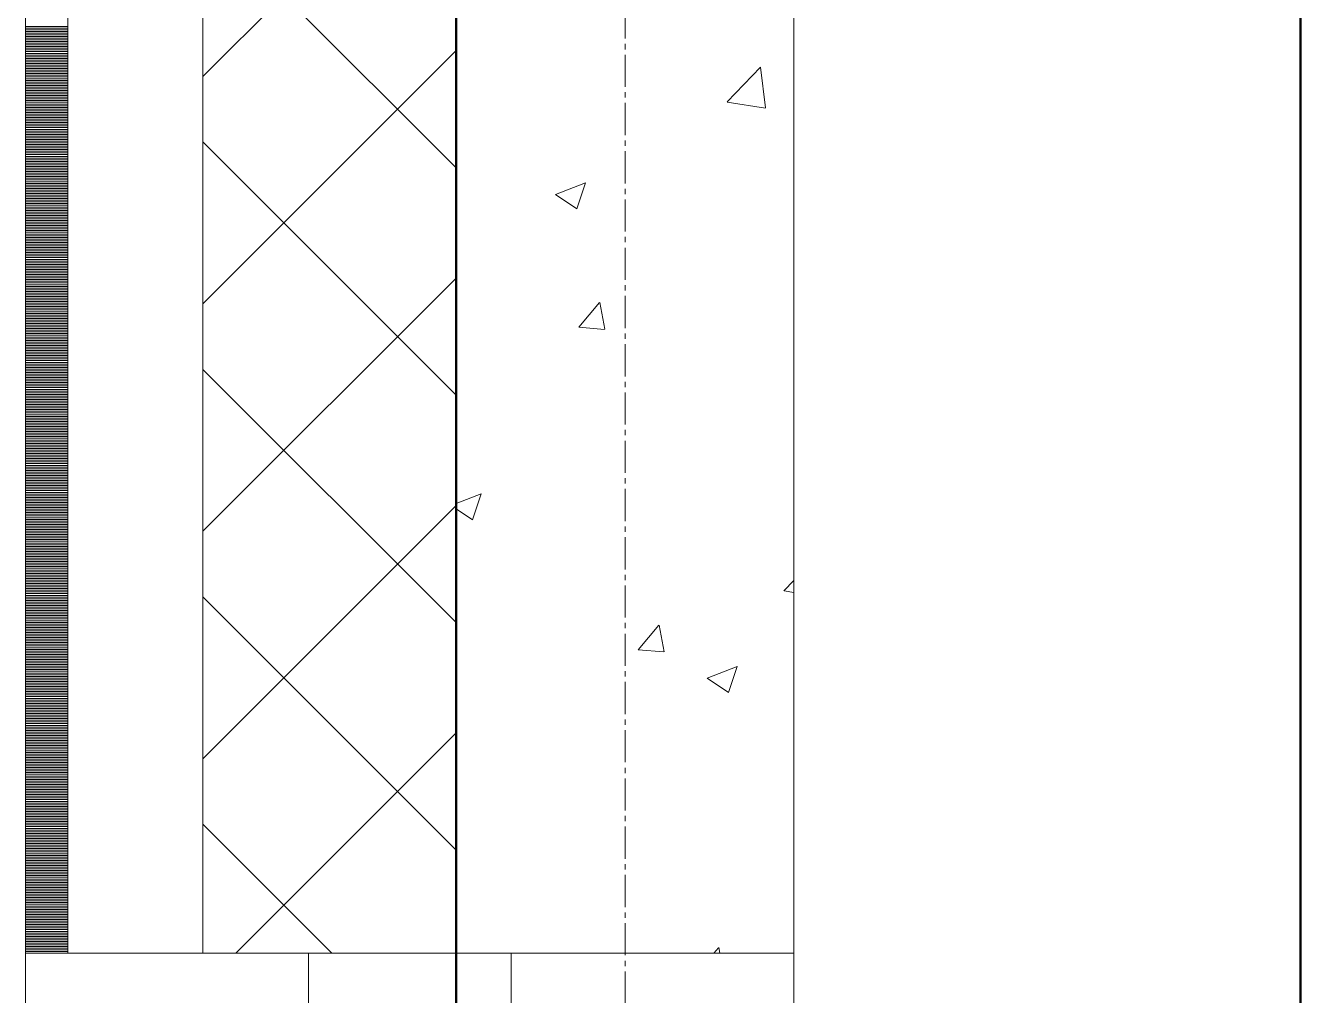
# Model space of a CAD drawing. Header units: millimetres. Extents: x -24360 to 609566, y -391049 to 148426.
# Drawn here: x -355 to 400, y 81375 to 81949 of the extents above; entities that cross this region are included whole.
import ezdxf

# ---------------------------------------------------------------- set-up
doc = ezdxf.new("R2010")
doc.units = ezdxf.units.MM
doc.linetypes.add('CENTER2', pattern=[28.575, 19.05, -3.175, 3.175, -3.175])
for name, color, linetype, lineweight in [('A-Wall_Материал_Газоблок_Контур', 250, 'Continuous', 0), ('АР_Окна', 4, 'Continuous', 5), ('АР_Стены ПЕНОблок', 52, 'Continuous', 20), ('АР_Тонкая', 254, 'Continuous', 5), ('АР_Утеплитель', 31, 'Continuous', 0), ('АР_Штриховка', 8, 'Continuous', 0)]:
    doc.layers.add(name, color=color, linetype=linetype, lineweight=lineweight)
doc.layers.add('АР_Оси_РД_100', color=7, linetype='Continuous', lineweight=0, true_color=0x525252)
doc.layers.add('РД_Оси_100', color=7, linetype='Continuous', lineweight=0, true_color=0x525252)
doc.layers.add('КР_Балки-0.5', color=60, linetype='Continuous', lineweight=50, plot=False)

# ---------------------------------------------------------------- blocks, each defined once
blk = doc.blocks.new('СОШ_2200_АР_ОСИ_М100_28.05.24')
at = {"layer": 'АР_Оси_РД_100', "linetype": 'CENTER2'}
blk.add_line((0, -6155), (0, 139938.679), dxfattribs=at)

msp = doc.modelspace()

# ---------------------------------------------------------------- linework, layer by layer
at = {"layer": 'A-Wall_Материал_Газоблок_Контур', "color": 18, "linetype": 'Continuous', "lineweight": 0, "true_color": 0x000000}
for p, q in [((-355, 81400), (-355, 79900)), ((100, 79900), (100, 81400))]:
    msp.add_line(p, q, dxfattribs=at)
at = {"layer": 'АР_Окна', "color": 18, "linetype": 'Continuous', "lineweight": 5, "true_color": 0x000000}
for p, q in [((-355, 81400), (-355, 79900)), ((100, 81400), (100, 79900))]:
    msp.add_line(p, q, dxfattribs=at)
msp.add_lwpolyline([(-67.5, 81350), (-67.5, 81400), (-187.5, 81400), (-187.5, 81350)], close=True, dxfattribs=at)
at = {"layer": 'АР_Стены ПЕНОблок', "color": 18, "linetype": 'Continuous', "lineweight": 20, "true_color": 0x000000}
for p, q in [((-100, 82900), (-100, 81400)), ((100, 81400), (100, 82900)), ((-100, 81400), (100, 81400))]:
    msp.add_line(p, q, dxfattribs=at)
at = {"layer": 'АР_Тонкая', "color": 18, "linetype": 'Continuous', "lineweight": 5, "true_color": 0x000000}
for p, q in [((-355, 82900), (-355, 81400)), ((-330, 82900), (-330, 81400)), ((-330, 81400), (-330, 82900)), ((-250, 81400), (-250, 82900)), ((-355, 81400), (-330, 81400)), ((-330, 81400), (-250, 81400))]:
    msp.add_line(p, q, dxfattribs=at)
at = {"layer": 'АР_Утеплитель', "color": 18, "linetype": 'Continuous', "lineweight": 0, "true_color": 0x000000}
for p, q in [((-250, 82900), (-250, 81400)), ((-100, 81400), (-100, 82900)), ((-250, 81400), (-100, 81400))]:
    msp.add_line(p, q, dxfattribs=at)
at = {"layer": 'АР_Штриховка', "color": 18, "linetype": 'Continuous', "lineweight": 0, "true_color": 0x000000}
for p, q in [((-250, 81919.344), (-100, 82069.344)), ((-100, 81865.232), (-250, 82015.232)), ((-355, 81949), (-330, 81949)), ((-355, 81948), (-330, 81948)), ((-355, 81947), (-330, 81947)), ((-355, 81946), (-330, 81946)), ((-355, 81945), (-330, 81945)), ((-355, 81944), (-330, 81944)), ((-355, 81943), (-330, 81943)), ((-355, 81942), (-330, 81942)), ((-355, 81941), (-330, 81941)), ((-355, 81940), (-330, 81940)), ((-355, 81939), (-330, 81939)), ((-355, 81938), (-330, 81938)), ((-355, 81937), (-330, 81937)), ((-355, 81936), (-330, 81936)), ((-355, 81935), (-330, 81935)), ((-355, 81934), (-330, 81934)), ((-355, 81933), (-330, 81933)), ((-250, 81784.64), (-100, 81934.64)), ((-355, 81932), (-330, 81932)), ((-355, 81931), (-330, 81931)), ((-355, 81930), (-330, 81930)), ((-355, 81929), (-330, 81929)), ((-355, 81928), (-330, 81928)), ((-355, 81927), (-330, 81927)), ((-355, 81926), (-330, 81926)), ((-355, 81925), (-330, 81925)), ((-355, 81924), (-330, 81924)), ((-355, 81923), (-330, 81923)), ((-355, 81922), (-330, 81922)), ((-355, 81921), (-330, 81921)), ((-355, 81920), (-330, 81920)), ((-355, 81919), (-330, 81919)), ((-355, 81918), (-330, 81918)), ((60.472, 81904.191), (80.256, 81924.809)), ((83.113, 81900.693), (80.306, 81924.815)), ((-355, 81917), (-330, 81917)), ((-355, 81916), (-330, 81916)), ((-355, 81915), (-330, 81915)), ((-355, 81914), (-330, 81914)), ((-355, 81913), (-330, 81913)), ((-355, 81912), (-330, 81912)), ((-355, 81911), (-330, 81911)), ((-355, 81910), (-330, 81910)), ((-355, 81909), (-330, 81909)), ((-355, 81908), (-330, 81908)), ((-355, 81907), (-330, 81907)), ((-355, 81906), (-330, 81906)), ((-355, 81905), (-330, 81905)), ((-355, 81904), (-330, 81904)), ((-355, 81903), (-330, 81903)), ((60.51, 81904.112), (83.099, 81900.608)), ((-355, 81902), (-330, 81902)), ((-355, 81901), (-330, 81901)), ((-355, 81900), (-330, 81900)), ((-355, 81899), (-330, 81899)), ((-355, 81898), (-330, 81898)), ((-355, 81897), (-330, 81897)), ((-355, 81896), (-330, 81896)), ((-355, 81895), (-330, 81895)), ((-355, 81894), (-330, 81894)), ((-355, 81893), (-330, 81893)), ((-355, 81892), (-330, 81892)), ((-355, 81891), (-330, 81891)), ((-355, 81890), (-330, 81890)), ((-355, 81889), (-330, 81889)), ((-355, 81888), (-330, 81888)), ((-355, 81887), (-330, 81887)), ((-355, 81886), (-330, 81886)), ((-355, 81885), (-330, 81885)), ((-355, 81884), (-330, 81884)), ((-355, 81883), (-330, 81883)), ((-355, 81882), (-330, 81882)), ((-355, 81881), (-330, 81881)), ((-355, 81880), (-330, 81880)), ((-100, 81730.528), (-250, 81880.528)), ((-355, 81879), (-330, 81879)), ((-355, 81878), (-330, 81878)), ((-355, 81877), (-330, 81877)), ((-355, 81876), (-330, 81876)), ((-355, 81875), (-330, 81875)), ((-355, 81874), (-330, 81874)), ((-355, 81873), (-330, 81873)), ((-355, 81872), (-330, 81872)), ((-355, 81871), (-330, 81871)), ((-355, 81870), (-330, 81870)), ((-355, 81869), (-330, 81869)), ((-355, 81868), (-330, 81868)), ((-355, 81867), (-330, 81867)), ((-355, 81866), (-330, 81866)), ((-355, 81865), (-330, 81865)), ((-355, 81864), (-330, 81864)), ((-355, 81863), (-330, 81863)), ((-355, 81862), (-330, 81862)), ((-355, 81861), (-330, 81861)), ((-355, 81860), (-330, 81860)), ((-355, 81859), (-330, 81859)), ((-355, 81858), (-330, 81858)), ((-355, 81857), (-330, 81857)), ((-355, 81856), (-330, 81856)), ((-355, 81855), (-330, 81855)), ((-355, 81854), (-330, 81854)), ((-355, 81853), (-330, 81853)), ((-355, 81852), (-330, 81852)), ((-355, 81851), (-330, 81851)), ((-355, 81850), (-330, 81850)), ((-41.172, 81849.446), (-23.387, 81856.273)), ((-28.554, 81840.868), (-23.403, 81856.217)), ((-355, 81849), (-330, 81849)), ((-355, 81848), (-330, 81848)), ((-355, 81847), (-330, 81847)), ((-355, 81846), (-330, 81846)), ((-355, 81845), (-330, 81845)), ((-355, 81844), (-330, 81844)), ((-355, 81843), (-330, 81843)), ((-41.196, 81849.393), (-28.561, 81840.871)), ((-355, 81842), (-330, 81842)), ((-355, 81841), (-330, 81841)), ((-355, 81840), (-330, 81840)), ((-355, 81839), (-330, 81839)), ((-355, 81838), (-330, 81838)), ((-355, 81837), (-330, 81837)), ((-355, 81836), (-330, 81836)), ((-355, 81835), (-330, 81835)), ((-355, 81834), (-330, 81834)), ((-355, 81833), (-330, 81833)), ((-355, 81832), (-330, 81832)), ((-355, 81831), (-330, 81831)), ((-355, 81830), (-330, 81830)), ((-355, 81829), (-330, 81829)), ((-355, 81828), (-330, 81828)), ((-355, 81827), (-330, 81827)), ((-355, 81826), (-330, 81826)), ((-355, 81825), (-330, 81825)), ((-355, 81824), (-330, 81824)), ((-355, 81823), (-330, 81823)), ((-355, 81822), (-330, 81822)), ((-355, 81821), (-330, 81821)), ((-355, 81820), (-330, 81820)), ((-355, 81819), (-330, 81819)), ((-355, 81818), (-330, 81818)), ((-355, 81817), (-330, 81817)), ((-355, 81816), (-330, 81816)), ((-355, 81815), (-330, 81815)), ((-355, 81814), (-330, 81814)), ((-355, 81813), (-330, 81813)), ((-355, 81812), (-330, 81812)), ((-355, 81811), (-330, 81811)), ((-355, 81810), (-330, 81810)), ((-355, 81809), (-330, 81809)), ((-355, 81808), (-330, 81808)), ((-355, 81807), (-330, 81807)), ((-355, 81806), (-330, 81806)), ((-355, 81805), (-330, 81805)), ((-355, 81804), (-330, 81804)), ((-355, 81803), (-330, 81803)), ((-355, 81802), (-330, 81802)), ((-355, 81801), (-330, 81801)), ((-355, 81800), (-330, 81800)), ((-355, 81799), (-330, 81799)), ((-355, 81798), (-330, 81798)), ((-355, 81797), (-330, 81797)), ((-250, 81649.936), (-100, 81799.936)), ((-355, 81796), (-330, 81796)), ((-355, 81795), (-330, 81795)), ((-355, 81794), (-330, 81794)), ((-355, 81793), (-330, 81793)), ((-355, 81792), (-330, 81792)), ((-355, 81791), (-330, 81791)), ((-355, 81790), (-330, 81790)), ((-355, 81789), (-330, 81789)), ((-355, 81788), (-330, 81788)), ((-355, 81787), (-330, 81787)), ((-355, 81786), (-330, 81786)), ((-355, 81785), (-330, 81785)), ((-355, 81784), (-330, 81784)), ((-355, 81783), (-330, 81783)), ((-355, 81782), (-330, 81782)), ((-27.376, 81770.844), (-15.131, 81785.438)), ((-11.999, 81769.552), (-14.936, 81785.473)), ((-355, 81781), (-330, 81781)), ((-355, 81780), (-330, 81780)), ((-355, 81779), (-330, 81779)), ((-355, 81778), (-330, 81778)), ((-355, 81777), (-330, 81777)), ((-355, 81776), (-330, 81776)), ((-355, 81775), (-330, 81775)), ((-355, 81774), (-330, 81774)), ((-355, 81773), (-330, 81773)), ((-355, 81772), (-330, 81772)), ((-355, 81771), (-330, 81771)), ((-355, 81770), (-330, 81770)), ((-355, 81769), (-330, 81769)), ((-355, 81768), (-330, 81768)), ((-355, 81767), (-330, 81767)), ((-27.376, 81770.844), (-12.194, 81769.516)), ((-355, 81766), (-330, 81766)), ((-355, 81765), (-330, 81765)), ((-355, 81764), (-330, 81764)), ((-355, 81763), (-330, 81763)), ((-355, 81762), (-330, 81762)), ((-355, 81761), (-330, 81761)), ((-355, 81760), (-330, 81760)), ((-355, 81759), (-330, 81759)), ((-355, 81758), (-330, 81758)), ((-355, 81757), (-330, 81757)), ((-355, 81756), (-330, 81756)), ((-355, 81755), (-330, 81755)), ((-355, 81754), (-330, 81754)), ((-355, 81753), (-330, 81753)), ((-355, 81752), (-330, 81752)), ((-355, 81751), (-330, 81751)), ((-355, 81750), (-330, 81750)), ((-355, 81749), (-330, 81749)), ((-355, 81748), (-330, 81748)), ((-355, 81747), (-330, 81747)), ((-355, 81746), (-330, 81746)), ((-355, 81745), (-330, 81745)), ((-355, 81744), (-330, 81744)), ((-100, 81595.824), (-250, 81745.824)), ((-355, 81743), (-330, 81743)), ((-355, 81742), (-330, 81742)), ((-355, 81741), (-330, 81741)), ((-355, 81740), (-330, 81740)), ((-355, 81739), (-330, 81739)), ((-355, 81738), (-330, 81738)), ((-355, 81737), (-330, 81737)), ((-355, 81736), (-330, 81736)), ((-355, 81735), (-330, 81735)), ((-355, 81734), (-330, 81734)), ((-355, 81733), (-330, 81733)), ((-355, 81732), (-330, 81732)), ((-355, 81731), (-330, 81731)), ((-355, 81730), (-330, 81730)), ((-355, 81729), (-330, 81729)), ((-355, 81728), (-330, 81728)), ((-355, 81727), (-330, 81727)), ((-355, 81726), (-330, 81726)), ((-355, 81725), (-330, 81725)), ((-355, 81724), (-330, 81724)), ((-355, 81723), (-330, 81723)), ((-355, 81722), (-330, 81722)), ((-355, 81721), (-330, 81721)), ((-355, 81720), (-330, 81720)), ((-355, 81719), (-330, 81719)), ((-355, 81718), (-330, 81718)), ((-355, 81717), (-330, 81717)), ((-355, 81716), (-330, 81716)), ((-355, 81715), (-330, 81715)), ((-355, 81714), (-330, 81714)), ((-355, 81713), (-330, 81713)), ((-355, 81712), (-330, 81712)), ((-355, 81711), (-330, 81711)), ((-355, 81710), (-330, 81710)), ((-355, 81709), (-330, 81709)), ((-355, 81708), (-330, 81708)), ((-355, 81707), (-330, 81707)), ((-355, 81706), (-330, 81706)), ((-355, 81705), (-330, 81705)), ((-355, 81704), (-330, 81704)), ((-355, 81703), (-330, 81703)), ((-355, 81702), (-330, 81702)), ((-355, 81701), (-330, 81701)), ((-355, 81700), (-330, 81700)), ((-355, 81699), (-330, 81699)), ((-355, 81698), (-330, 81698)), ((-355, 81697), (-330, 81697)), ((-355, 81696), (-330, 81696)), ((-355, 81695), (-330, 81695)), ((-355, 81694), (-330, 81694)), ((-355, 81693), (-330, 81693)), ((-355, 81692), (-330, 81692)), ((-355, 81691), (-330, 81691)), ((-355, 81690), (-330, 81690)), ((-355, 81689), (-330, 81689)), ((-355, 81688), (-330, 81688)), ((-355, 81687), (-330, 81687)), ((-355, 81686), (-330, 81686)), ((-355, 81685), (-330, 81685)), ((-355, 81684), (-330, 81684)), ((-355, 81683), (-330, 81683)), ((-355, 81682), (-330, 81682)), ((-355, 81681), (-330, 81681)), ((-355, 81680), (-330, 81680)), ((-355, 81679), (-330, 81679)), ((-355, 81678), (-330, 81678)), ((-355, 81677), (-330, 81677)), ((-355, 81676), (-330, 81676)), ((-355, 81675), (-330, 81675)), ((-355, 81674), (-330, 81674)), ((-355, 81673), (-330, 81673)), ((-355, 81672), (-330, 81672)), ((-355, 81671), (-330, 81671)), ((-355, 81670), (-330, 81670)), ((-355, 81669), (-330, 81669)), ((-100, 81666.399), (-85.189, 81672.084)), ((-90.356, 81656.68), (-85.206, 81672.029)), ((-355, 81668), (-330, 81668)), ((-355, 81667), (-330, 81667)), ((-355, 81666), (-330, 81666)), ((-355, 81665), (-330, 81665)), ((-355, 81664), (-330, 81664)), ((-355, 81663), (-330, 81663)), ((-355, 81662), (-330, 81662)), ((-355, 81661), (-330, 81661)), ((-250, 81515.232), (-100, 81665.232)), ((-100, 81663.183), (-90.363, 81656.683)), ((-355, 81660), (-330, 81660)), ((-355, 81659), (-330, 81659)), ((-355, 81658), (-330, 81658)), ((-355, 81657), (-330, 81657)), ((-355, 81656), (-330, 81656)), ((-355, 81655), (-330, 81655)), ((-355, 81654), (-330, 81654)), ((-355, 81653), (-330, 81653)), ((-355, 81652), (-330, 81652)), ((-355, 81651), (-330, 81651)), ((-355, 81650), (-330, 81650)), ((-355, 81649), (-330, 81649)), ((-355, 81648), (-330, 81648)), ((-355, 81647), (-330, 81647)), ((-355, 81646), (-330, 81646)), ((-355, 81645), (-330, 81645)), ((-355, 81644), (-330, 81644)), ((-355, 81643), (-330, 81643)), ((-355, 81642), (-330, 81642)), ((-355, 81641), (-330, 81641)), ((-355, 81640), (-330, 81640)), ((-355, 81639), (-330, 81639)), ((-355, 81638), (-330, 81638)), ((-355, 81637), (-330, 81637)), ((-355, 81636), (-330, 81636)), ((-355, 81635), (-330, 81635)), ((-355, 81634), (-330, 81634)), ((-355, 81633), (-330, 81633)), ((-355, 81632), (-330, 81632)), ((-355, 81631), (-330, 81631)), ((-355, 81630), (-330, 81630)), ((-355, 81629), (-330, 81629)), ((-355, 81628), (-330, 81628)), ((-355, 81627), (-330, 81627)), ((-355, 81626), (-330, 81626)), ((-355, 81625), (-330, 81625)), ((-355, 81624), (-330, 81624)), ((-355, 81623), (-330, 81623)), ((-355, 81622), (-330, 81622)), ((-355, 81621), (-330, 81621)), ((-355, 81620), (-330, 81620)), ((-355, 81619), (-330, 81619)), ((-355, 81618), (-330, 81618)), ((-355, 81617), (-330, 81617)), ((-355, 81616), (-330, 81616)), ((94.147, 81614.722), (100, 81620.822)), ((-355, 81615), (-330, 81615)), ((-355, 81614), (-330, 81614)), ((-355, 81613), (-330, 81613)), ((-355, 81612), (-330, 81612)), ((-355, 81611), (-330, 81611)), ((-355, 81610), (-330, 81610)), ((-355, 81609), (-330, 81609)), ((-355, 81608), (-330, 81608)), ((-100, 81461.12), (-250, 81611.12)), ((94.184, 81614.643), (100, 81613.741)), ((-355, 81607), (-330, 81607)), ((-355, 81606), (-330, 81606)), ((-355, 81605), (-330, 81605)), ((-355, 81604), (-330, 81604)), ((-355, 81603), (-330, 81603)), ((-355, 81602), (-330, 81602)), ((-355, 81601), (-330, 81601)), ((-355, 81600), (-330, 81600)), ((-355, 81599), (-330, 81599)), ((-355, 81598), (-330, 81598)), ((-355, 81597), (-330, 81597)), ((-355, 81596), (-330, 81596)), ((-355, 81595), (-330, 81595)), ((-355, 81594), (-330, 81594)), ((-355, 81593), (-330, 81593)), ((7.867, 81579.788), (20.112, 81594.381)), ((23.244, 81578.495), (20.307, 81594.416)), ((-355, 81592), (-330, 81592)), ((-355, 81591), (-330, 81591)), ((-355, 81590), (-330, 81590)), ((-355, 81589), (-330, 81589)), ((-355, 81588), (-330, 81588)), ((-355, 81587), (-330, 81587)), ((-355, 81586), (-330, 81586)), ((-355, 81585), (-330, 81585)), ((-355, 81584), (-330, 81584)), ((-355, 81583), (-330, 81583)), ((-355, 81582), (-330, 81582)), ((-355, 81581), (-330, 81581)), ((-355, 81580), (-330, 81580)), ((-355, 81579), (-330, 81579)), ((-355, 81578), (-330, 81578)), ((7.867, 81579.787), (23.049, 81578.459)), ((-355, 81577), (-330, 81577)), ((-355, 81576), (-330, 81576)), ((-355, 81575), (-330, 81575)), ((-355, 81574), (-330, 81574)), ((-355, 81573), (-330, 81573)), ((-355, 81572), (-330, 81572)), ((-355, 81571), (-330, 81571)), ((-355, 81570), (-330, 81570)), ((-355, 81569), (-330, 81569)), ((-355, 81568), (-330, 81568)), ((-355, 81567), (-330, 81567)), ((-355, 81566), (-330, 81566)), ((-355, 81565), (-330, 81565)), ((-355, 81564), (-330, 81564)), ((-355, 81563), (-330, 81563)), ((48.617, 81562.94), (61.251, 81554.418)), ((48.64, 81562.992), (66.425, 81569.819)), ((61.259, 81554.415), (66.409, 81569.764)), ((-355, 81562), (-330, 81562)), ((-355, 81561), (-330, 81561)), ((-355, 81560), (-330, 81560)), ((-355, 81559), (-330, 81559)), ((-355, 81558), (-330, 81558)), ((-355, 81557), (-330, 81557)), ((-355, 81556), (-330, 81556)), ((-355, 81555), (-330, 81555)), ((-355, 81554), (-330, 81554)), ((-355, 81553), (-330, 81553)), ((-355, 81552), (-330, 81552)), ((-355, 81551), (-330, 81551)), ((-355, 81550), (-330, 81550)), ((-355, 81549), (-330, 81549)), ((-355, 81548), (-330, 81548)), ((-355, 81547), (-330, 81547)), ((-355, 81546), (-330, 81546)), ((-355, 81545), (-330, 81545)), ((-355, 81544), (-330, 81544)), ((-355, 81543), (-330, 81543)), ((-355, 81542), (-330, 81542)), ((-355, 81541), (-330, 81541)), ((-355, 81540), (-330, 81540)), ((-355, 81539), (-330, 81539)), ((-355, 81538), (-330, 81538)), ((-355, 81537), (-330, 81537)), ((-355, 81536), (-330, 81536)), ((-355, 81535), (-330, 81535)), ((-355, 81534), (-330, 81534)), ((-355, 81533), (-330, 81533)), ((-355, 81532), (-330, 81532)), ((-355, 81531), (-330, 81531)), ((-355, 81530), (-330, 81530)), ((-355, 81529), (-330, 81529)), ((-355, 81528), (-330, 81528)), ((-355, 81527), (-330, 81527)), ((-355, 81526), (-330, 81526)), ((-355, 81525), (-330, 81525)), ((-230.528, 81400), (-100, 81530.528)), ((-355, 81524), (-330, 81524)), ((-355, 81523), (-330, 81523)), ((-355, 81522), (-330, 81522)), ((-355, 81521), (-330, 81521)), ((-355, 81520), (-330, 81520)), ((-355, 81519), (-330, 81519)), ((-355, 81518), (-330, 81518)), ((-355, 81517), (-330, 81517)), ((-355, 81516), (-330, 81516)), ((-355, 81515), (-330, 81515)), ((-355, 81514), (-330, 81514)), ((-355, 81513), (-330, 81513)), ((-355, 81512), (-330, 81512)), ((-355, 81511), (-330, 81511)), ((-355, 81510), (-330, 81510)), ((-355, 81509), (-330, 81509)), ((-355, 81508), (-330, 81508)), ((-355, 81507), (-330, 81507)), ((-355, 81506), (-330, 81506)), ((-355, 81505), (-330, 81505)), ((-355, 81504), (-330, 81504)), ((-355, 81503), (-330, 81503)), ((-355, 81502), (-330, 81502)), ((-355, 81501), (-330, 81501)), ((-355, 81500), (-330, 81500)), ((-355, 81499), (-330, 81499)), ((-355, 81498), (-330, 81498)), ((-355, 81497), (-330, 81497)), ((-355, 81496), (-330, 81496)), ((-355, 81495), (-330, 81495)), ((-355, 81494), (-330, 81494)), ((-355, 81493), (-330, 81493)), ((-355, 81492), (-330, 81492)), ((-355, 81491), (-330, 81491)), ((-355, 81490), (-330, 81490)), ((-355, 81489), (-330, 81489)), ((-355, 81488), (-330, 81488)), ((-355, 81487), (-330, 81487)), ((-355, 81486), (-330, 81486)), ((-355, 81485), (-330, 81485)), ((-355, 81484), (-330, 81484)), ((-355, 81483), (-330, 81483)), ((-355, 81482), (-330, 81482)), ((-355, 81481), (-330, 81481)), ((-355, 81480), (-330, 81480)), ((-355, 81479), (-330, 81479)), ((-355, 81478), (-330, 81478)), ((-355, 81477), (-330, 81477)), ((-355, 81476), (-330, 81476)), ((-355, 81475), (-330, 81475)), ((-355, 81474), (-330, 81474)), ((-355, 81473), (-330, 81473)), ((-173.583, 81400), (-250, 81476.417)), ((-355, 81472), (-330, 81472)), ((-355, 81471), (-330, 81471)), ((-355, 81470), (-330, 81470)), ((-355, 81469), (-330, 81469)), ((-355, 81468), (-330, 81468)), ((-355, 81467), (-330, 81467)), ((-355, 81466), (-330, 81466)), ((-355, 81465), (-330, 81465)), ((-355, 81464), (-330, 81464)), ((-355, 81463), (-330, 81463)), ((-355, 81462), (-330, 81462)), ((-355, 81461), (-330, 81461)), ((-355, 81460), (-330, 81460)), ((-355, 81459), (-330, 81459)), ((-355, 81458), (-330, 81458)), ((-355, 81457), (-330, 81457)), ((-355, 81456), (-330, 81456)), ((-355, 81455), (-330, 81455)), ((-355, 81454), (-330, 81454)), ((-355, 81453), (-330, 81453)), ((-355, 81452), (-330, 81452)), ((-355, 81451), (-330, 81451)), ((-355, 81450), (-330, 81450)), ((-355, 81449), (-330, 81449)), ((-355, 81448), (-330, 81448)), ((-355, 81447), (-330, 81447)), ((-355, 81446), (-330, 81446)), ((-355, 81445), (-330, 81445)), ((-355, 81444), (-330, 81444)), ((-355, 81443), (-330, 81443)), ((-355, 81442), (-330, 81442)), ((-355, 81441), (-330, 81441)), ((-355, 81440), (-330, 81440)), ((-355, 81439), (-330, 81439)), ((-355, 81438), (-330, 81438)), ((-355, 81437), (-330, 81437)), ((-355, 81436), (-330, 81436)), ((-355, 81435), (-330, 81435)), ((-355, 81434), (-330, 81434)), ((-355, 81433), (-330, 81433)), ((-355, 81432), (-330, 81432)), ((-355, 81431), (-330, 81431)), ((-355, 81430), (-330, 81430)), ((-355, 81429), (-330, 81429)), ((-355, 81428), (-330, 81428)), ((-355, 81427), (-330, 81427)), ((-355, 81426), (-330, 81426)), ((-355, 81425), (-330, 81425)), ((-355, 81424), (-330, 81424)), ((-355, 81423), (-330, 81423)), ((-355, 81422), (-330, 81422)), ((-355, 81421), (-330, 81421)), ((-355, 81420), (-330, 81420)), ((-355, 81419), (-330, 81419)), ((-355, 81418), (-330, 81418)), ((-355, 81417), (-330, 81417)), ((-355, 81416), (-330, 81416)), ((-355, 81415), (-330, 81415)), ((-355, 81414), (-330, 81414)), ((-355, 81413), (-330, 81413)), ((-355, 81412), (-330, 81412)), ((-355, 81411), (-330, 81411)), ((-355, 81410), (-330, 81410)), ((-355, 81409), (-330, 81409)), ((-355, 81408), (-330, 81408)), ((-355, 81407), (-330, 81407)), ((-355, 81406), (-330, 81406)), ((-355, 81405), (-330, 81405)), ((-355, 81404), (-330, 81404)), ((-355, 81403), (-330, 81403)), ((-355, 81402), (-330, 81402)), ((-355, 81401), (-330, 81401)), ((-355, 81400), (-330, 81400)), ((52.567, 81400), (55.356, 81403.324)), ((56.169, 81400), (55.55, 81403.359))]:
    msp.add_line(p, q, dxfattribs=at)
at = {"layer": 'КР_Балки-0.5', "color": 18, "ltscale": 200, "true_color": 0x000000}
for p, q in [((-100, 64295), (-100, 90800)), ((-100, 64295), (-100, 90800)), ((400, 90800), (400, 64295)), ((400, 90800), (400, 64295))]:
    msp.add_line(p, q, dxfattribs=at)

# ---------------------------------------------------------------- block references
at = {"layer": 'РД_Оси_100'}
msp.add_blockref('СОШ_2200_АР_ОСИ_М100_28.05.24', (0, 0), dxfattribs=at)

doc.saveas('drawing.dxf')
